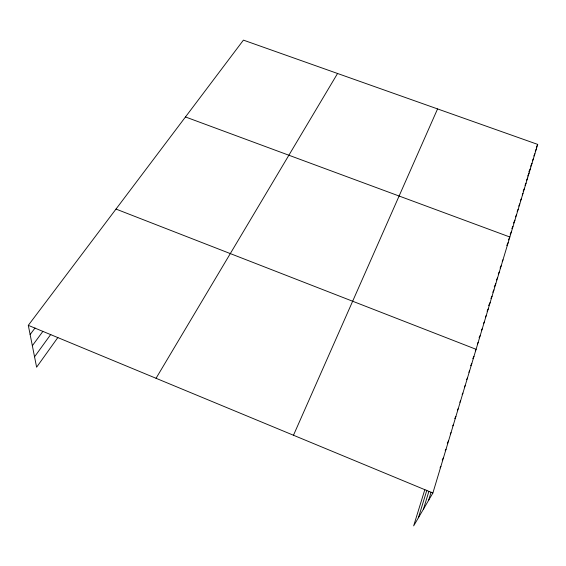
<?xml version="1.0" encoding="UTF-8"?>
<svg xmlns="http://www.w3.org/2000/svg" width="566" height="566" viewBox="0 0 566 566"><rect width="100%" height="100%" fill="white"/><g stroke="black" fill="none" stroke-linecap="round" stroke-linejoin="round"><path stroke-width="0.85" d="M424.854 489.569L413.661 525.871L432.877 493.021L537.7 144.401L243.422 40.129L28.3 325.344L36.613 367.2L57.888 337.485M428.632 500.28L431.094 492.144M423.502 509.046L428.851 491.479M418.416 517.741L426.856 490.213M293.478 435.247L437.56 108.92M536.327 147.358L537.7 144.401M535.266 151.271L536.299 149.049M533.851 155.975L534.884 153.754M532.422 160.73L533.455 158.508M530.625 166.284L532.012 163.319M528.814 171.887L530.547 168.187M527.675 176.068L529.068 173.111M526.522 180.313L527.569 178.092M525.007 185.351L526.055 183.136M523.118 191.188L524.519 188.237M522.269 194.874L522.97 193.395M520.345 200.831L521.399 198.624M518.753 206.116L519.807 203.909M517.14 211.465L518.201 209.257M515.513 216.877L516.567 214.67M513.511 223.089L514.926 220.153M511.841 228.636L512.902 226.435M510.15 234.246L511.565 231.324M508.438 239.934L509.499 237.741M506.754 245.517L508.169 242.602M502.226 261.372L503.004 259.794M500.075 268.029L501.235 265.666M498.285 273.972L499.453 271.609M496.474 279.993L497.641 277.637M494.245 286.863L495.802 283.736M492.774 292.254L493.948 289.912M490.892 298.508L492.066 296.167M488.6 305.612L490.163 302.506M487.057 311.25L488.232 308.93M485.487 316.981L486.272 315.439M483.505 323.568L484.291 322.033M481.496 330.247L482.282 328.712M479.069 337.775L480.244 335.482M477.4 343.866L478.185 342.345M475.306 350.814L476.091 349.307L115.995 209.073M472.794 358.611L473.968 356.354M470.643 365.749L471.818 363.506M468.853 372.244L469.638 370.758M466.646 379.588L467.431 378.109M464.403 387.031L465.188 385.559M462.132 394.587L462.917 393.122M459.825 402.249L460.611 400.792M457.484 410.017L458.269 408.574M454.724 418.614L455.899 416.463M452.708 425.894L453.486 424.472M450.267 434.009L451.045 432.601M447.282 443.157L448.562 440.843M445.194 450.741L446.05 449.22M442.209 459.981L443.496 457.717M440.044 467.841L440.9 466.342M156.046 378.293L337.555 73.481M34.547 356.806L50.813 334.379M32.347 345.713L42.811 331.478M30.132 334.556L35.021 327.997M185.471 116.957L509.853 237.013M28.3 325.344L432.877 493.021"/></g></svg>
